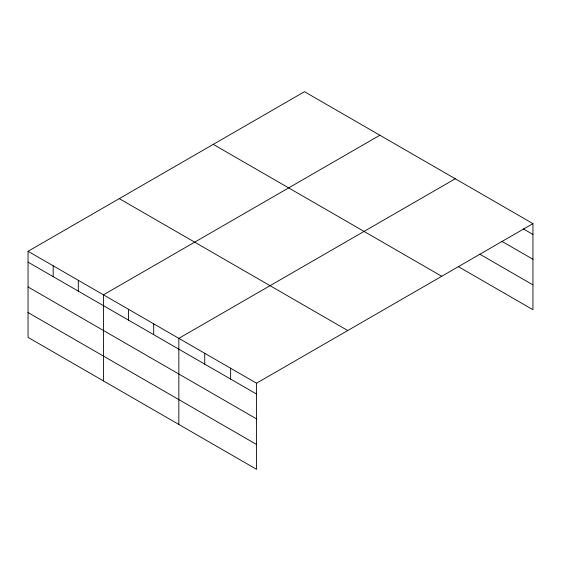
<?xml version="1.0" encoding="UTF-8"?>
<svg xmlns="http://www.w3.org/2000/svg" width="561" height="561" viewBox="0 0 561 561"><rect width="100%" height="100%" fill="white"/><g stroke="black" fill="none" stroke-linecap="round" stroke-linejoin="round"><path stroke-width="0.84" d="M28.05 251.293L256.517 383.198L256.517 469.298L28.05 337.392L28.05 251.293L304.483 91.702L532.95 223.608L532.95 309.707L458.232 266.566M379.874 135.229L103.448 294.827L103.448 380.926M455.273 178.756L178.84 338.353L178.84 424.453M256.517 383.198L532.95 223.608M523.336 228.881L532.95 234.435M501.878 241.335L532.95 259.273M479.683 254.112L532.95 284.869M213.257 144.366L441.731 276.271M119.269 198.629L347.743 330.534M28.05 262.12L256.517 394.025M28.05 286.959L256.517 418.871M28.05 312.554L256.517 444.459M230.627 368.254L230.627 379.082M204.737 353.304L204.737 364.131M153.707 323.844L153.707 334.672M128.574 309.335L128.574 320.163M78.316 280.311L78.316 291.138M53.183 265.802L53.183 276.629"/></g></svg>
